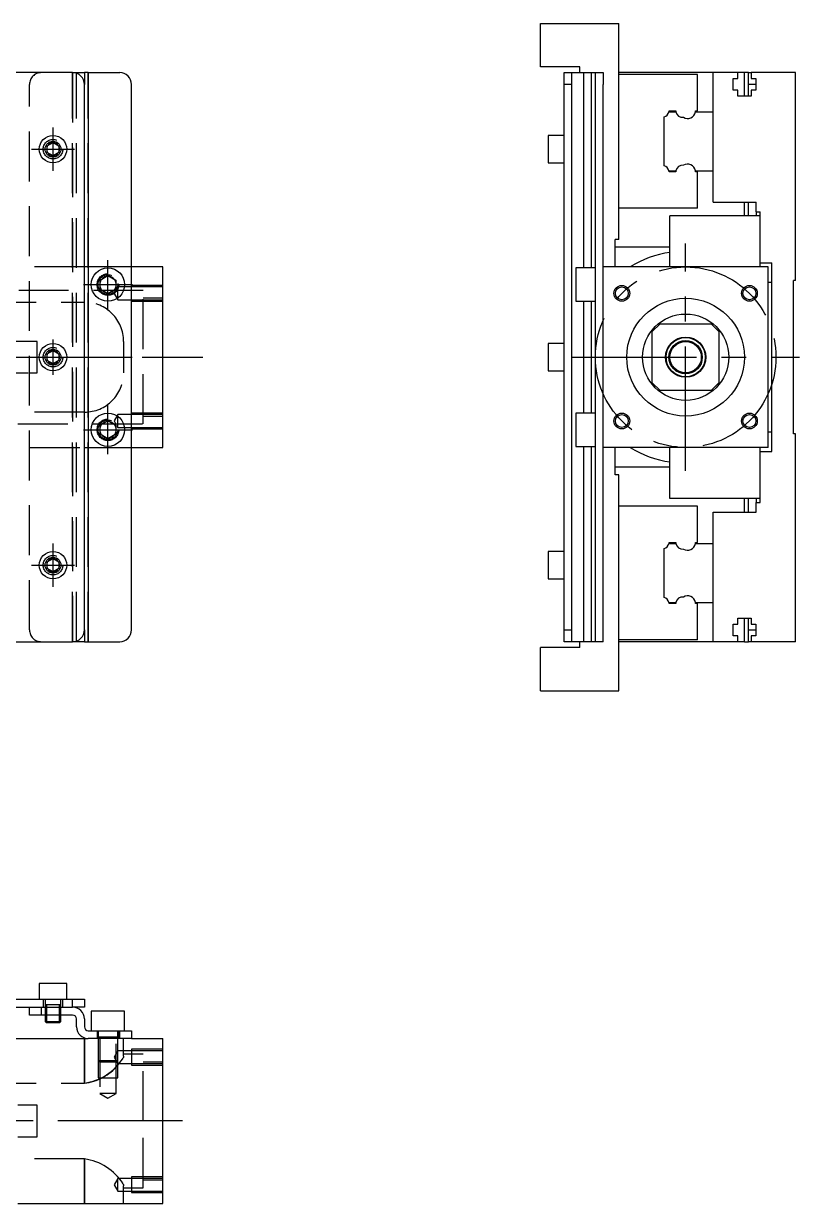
# Model space of a CAD drawing. Extents: x -14 to 556, y -266 to 87.
# Drawn here: x 358.5 to 556.2, y -215.6 to 85 of the extents above; entities that cross this region are included whole.
import ezdxf

# ---------------------------------------------------------------- set-up
doc = ezdxf.new("R2010")
doc.units = 0
doc.linetypes.add('CENTER', pattern=[50.8, 31.75, -6.35, 6.35, -6.35])
doc.linetypes.add('DASHED', pattern=[19.05, 12.7, -6.35])
doc.layers.get('0').update_dxf_attribs({"linetype": 'CONTINUOUS'})
doc.layers.add('CENTER', color=1, linetype='CENTER')

msp = doc.modelspace()

# ---------------------------------------------------------------- linework, layer by layer
at = {"color": 7, "linetype": 'CONTINUOUS'}
for p, q in [((490.25, 74), (490.25, 85)), ((490.25, 85), (510.25, 85)), ((510.25, 30), (510.25, 85)), ((371, 72.5), (3, 72.5)), ((371, 72.5), (374, 72.5)), ((374, 72.5), (374, 69.5)), ((375, 72.5), (374, 72.5)), ((375, 72.5), (375, -72.5)), ((375, 72.5), (383, 72.5)), ((500.25, 74), (490.25, 74)), ((496.25, 69.5), (496.25, 72.5)), ((496.25, 72.5), (506.25, 72.5)), ((498.25, -72.5), (498.25, 72.5)), ((500.25, 72.5), (500.25, 74)), ((501.25, 72.5), (501.25, 22.75)), ((503.25, 22.75), (503.25, 72.5)), ((504.25, 69.5), (504.25, 72.5)), ((506.25, 72.5), (506.25, 69.5)), ((534.25, 72.5), (510.25, 72.5)), ((534.25, 62.5), (534.25, 72.5)), ((540.55, 72.5), (534.25, 72.5)), ((542.25, 72.5), (540.55, 72.5)), ((540.55, 71), (540.55, 72.5)), ((542.25, 66.5), (542.25, 72.5)), ((543.25, 72.5), (542.25, 72.5)), ((543.25, 72.5), (543.95, 72.5)), ((543.25, 69.5), (543.25, 72.5)), ((543.95, 72.5), (543.95, 71)), ((555.25, 72.5), (543.95, 72.5)), ((555.25, 19.5), (555.25, 72.5)), ((374, -69.5), (374, 69.5)), ((386, -69.5), (386, 69.5)), ((498.25, 69.5), (496.25, 69.5)), ((496.25, -69.5), (496.25, 69.5)), ((504.25, -69.5), (504.25, 69.5)), ((506.25, 23), (506.25, 69.5)), ((530.25, 72), (510.25, 72)), ((530.25, 62.8), (530.25, 72)), ((539.4, 71), (540.55, 71)), ((539.4, 68), (539.4, 71)), ((545.1, 69.5), (543.25, 69.5)), ((543.25, 66.5), (543.25, 69.5)), ((543.95, 71), (545.1, 71)), ((545.1, 71), (545.1, 68)), ((540.55, 68), (539.4, 68)), ((540.55, 66.5), (540.55, 68)), ((543.95, 66.5), (540.55, 66.5)), ((543.95, 68), (543.95, 66.5)), ((545.1, 68), (543.95, 68)), ((521.75, 48.752272), (521.75, 61.247728)), ((523.002272, 62.5), (524.77668, 62.5)), ((523.047056, 62.8), (524.75, 62.8)), ((529.727372, 62.5), (534.25, 62.5)), ((529.75, 62.8), (530.25, 62.8)), ((534.25, 47.5), (534.25, 62.5)), ((534.25, 47.5), (534.25, 62.5)), ((364.5, 53.866026), (366, 54.73205)), ((366, 54.73205), (367.5, 53.866026)), ((492.25, 56.5), (492.25, 53)), ((496.25, 56.5), (492.25, 56.5)), ((364.5, 52.133974), (364.5, 53.866026)), ((366, 51.26795), (364.5, 52.133974)), ((367.5, 52.133974), (366, 51.26795)), ((367.5, 53.866026), (367.5, 52.133974)), ((492.25, 53), (492.25, 49.5)), ((492.25, 49.5), (496.25, 49.5)), ((523.002272, 47.5), (524.77668, 47.5)), ((524.75, 47.2), (523.047056, 47.2)), ((529.727372, 47.5), (534.25, 47.5)), ((530.25, 47.2), (529.75, 47.2)), ((530.25, 38), (530.25, 47.2)), ((534.25, 39.5), (534.25, 47.5)), ((534.25, 39.5), (545.25, 39.5)), ((542.25, 36), (542.25, 39.5)), ((543.25, 36), (543.25, 39.5)), ((545.25, 37), (545.25, 39.5)), ((530.25, 38), (510.25, 38)), ((545.25, 37), (546.25, 37)), ((545.25, 37), (545.25, 36)), ((546.25, 36), (546.25, 37)), ((546.25, 36), (523.25, 36)), ((523.25, 23), (523.25, 36)), ((546.25, 24), (546.25, 36)), ((546.25, 24), (546.25, 36)), ((510.25, 30), (509.25, 30)), ((509.25, 23), (509.25, 30)), ((523.25, 28), (509.25, 28)), ((394, 23), (386, 23)), ((394, -23), (394, 23)), ((499.25, 22.75), (499.25, 18.5)), ((504.25, 22.75), (499.25, 22.75)), ((506.25, -23), (506.25, 23)), ((548.25, 23), (506.25, 23)), ((546.25, 23), (546.25, 24)), ((546.25, 24), (549.25, 24)), ((548.25, -23), (548.25, 23)), ((549.25, -24), (549.25, 24)), ((378, 19.6547), (380, 20.809402)), ((378, 17.3453), (378, 19.6547)), ((380, 20.809402), (382, 19.6547)), ((382, 19.6547), (382, 17.3453)), ((499.25, 18.5), (499.25, 14.25)), ((549.25, 19), (548.25, 19)), ((555.25, 19.5), (554.75, 19.5)), ((554.75, -19.5), (554.75, 19.5)), ((380, 16.190598), (378, 17.3453)), ((382, 17.3453), (380, 16.190598)), ((499.25, 14.25), (504.25, 14.25)), ((501.25, 14.25), (501.25, -14.25)), ((503.25, -14.25), (503.25, 14.25)), ((520.75, 8.5), (518.75, 6.5)), ((518.75, -6.5), (518.75, 6.5)), ((520.75, 8.5), (533.75, 8.5)), ((535.75, 6.5), (533.75, 8.5)), ((535.75, 6.5), (535.75, -6.5)), ((492.25, 3.5), (492.25, 0)), ((496.25, 3.5), (492.25, 3.5)), ((364.5, 0.866026), (366, 1.73205)), ((364.5, -0.866026), (364.5, 0.866026)), ((366, 1.73205), (367.5, 0.866026)), ((367.5, 0.866026), (367.5, -0.866026)), ((492.25, 0), (492.25, -3.5)), ((366, -1.73205), (364.5, -0.866026)), ((367.5, -0.866026), (366, -1.73205)), ((492.25, -3.5), (496.25, -3.5)), ((518.75, -6.5), (520.75, -8.5)), ((533.75, -8.5), (520.75, -8.5)), ((533.75, -8.5), (535.75, -6.5)), ((499.25, -14.25), (499.25, -18.5)), ((504.25, -14.25), (499.25, -14.25)), ((378, -17.3453), (380, -16.190598)), ((378, -19.6547), (378, -17.3453)), ((380, -16.190598), (382, -17.3453)), ((382, -17.3453), (382, -19.6547)), ((380, -20.809402), (378, -19.6547)), ((382, -19.6547), (380, -20.809402)), ((499.25, -18.5), (499.25, -22.75)), ((548.25, -19), (549.25, -19)), ((555.25, -19.5), (554.75, -19.5)), ((555.25, -72.5), (555.25, -19.5)), ((386, -23), (394, -23)), ((499.25, -22.75), (504.25, -22.75)), ((501.25, -22.75), (501.25, -72.5)), ((503.25, -72.5), (503.25, -22.75)), ((548.25, -23), (506.25, -23)), ((506.25, -72.5), (506.25, -23)), ((509.25, -30), (509.25, -23)), ((523.25, -36), (523.25, -23)), ((546.25, -24), (546.25, -23)), ((546.25, -36), (546.25, -24)), ((546.25, -36), (546.25, -24)), ((546.25, -24), (549.25, -24)), ((523.25, -28), (509.25, -28)), ((510.25, -30), (509.25, -30)), ((510.25, -85), (510.25, -30)), ((546.25, -36), (523.25, -36)), ((542.25, -39.5), (542.25, -36)), ((543.25, -39.5), (543.25, -36)), ((545.25, -36), (545.25, -37)), ((546.25, -37), (546.25, -36)), ((530.25, -38), (510.25, -38)), ((530.25, -47.2), (530.25, -38)), ((545.25, -39.5), (545.25, -37)), ((545.25, -37), (546.25, -37)), ((534.25, -39.5), (545.25, -39.5)), ((534.25, -47.5), (534.25, -39.5)), ((523.002272, -47.5), (524.77668, -47.5)), ((523.047056, -47.2), (524.75, -47.2)), ((529.727372, -47.5), (534.25, -47.5)), ((529.75, -47.2), (530.25, -47.2)), ((534.25, -62.5), (534.25, -47.5)), ((534.25, -62.5), (534.25, -47.5)), ((492.25, -49.5), (492.25, -53)), ((496.25, -49.5), (492.25, -49.5)), ((521.75, -61.247728), (521.75, -48.752272)), ((364.5, -52.133974), (366, -51.26795)), ((364.5, -53.866026), (364.5, -52.133974)), ((366, -54.73205), (364.5, -53.866026)), ((366, -51.26795), (367.5, -52.133974)), ((367.5, -53.866026), (366, -54.73205)), ((367.5, -52.133974), (367.5, -53.866026)), ((492.25, -53), (492.25, -56.5)), ((492.25, -56.5), (496.25, -56.5)), ((523.002272, -62.5), (524.77668, -62.5)), ((524.75, -62.8), (523.047056, -62.8)), ((529.727372, -62.5), (534.25, -62.5)), ((530.25, -62.8), (529.75, -62.8)), ((530.25, -72), (530.25, -62.8)), ((534.25, -72.5), (534.25, -62.5)), ((539.4, -68), (540.55, -68)), ((539.4, -71), (539.4, -68)), ((540.55, -66.5), (543.95, -66.5)), ((540.55, -68), (540.55, -66.5)), ((542.25, -72.5), (542.25, -66.5)), ((543.25, -69.5), (543.25, -66.5)), ((543.95, -66.5), (543.95, -68)), ((543.95, -68), (545.1, -68)), ((545.1, -68), (545.1, -71)), ((374, -69.5), (374, -72.5)), ((496.25, -69.5), (498.25, -69.5)), ((496.25, -72.5), (496.25, -69.5)), ((504.25, -72.5), (504.25, -69.5)), ((530.25, -72), (510.25, -72)), ((540.55, -71), (539.4, -71)), ((540.55, -72.5), (540.55, -71)), ((543.25, -69.5), (545.1, -69.5)), ((543.25, -72.5), (543.25, -69.5)), ((543.95, -71), (543.95, -72.5)), ((545.1, -71), (543.95, -71)), ((3, -72.5), (371, -72.5)), ((374, -72.5), (371, -72.5)), ((374, -72.5), (375, -72.5)), ((375, -72.5), (383, -72.5)), ((490.25, -85), (490.25, -74)), ((500.25, -74), (490.25, -74)), ((506.25, -72.5), (496.25, -72.5)), ((500.25, -74), (500.25, -72.5)), ((534.25, -72.5), (510.25, -72.5)), ((540.55, -72.5), (534.25, -72.5)), ((542.25, -72.5), (540.55, -72.5)), ((542.25, -72.5), (543.25, -72.5)), ((543.95, -72.5), (543.25, -72.5)), ((555.25, -72.5), (543.95, -72.5)), ((490.25, -85), (510.25, -85)), ((369.5, -159.63), (362.5, -159.63)), ((362.5, -159.63), (362.5, -163.63)), ((369.5, -163.63), (369.5, -159.63)), ((237, -163.63), (371, -163.63)), ((371, -165.63), (371, -163.63)), ((371, -163.63), (374, -163.63)), ((374, -163.63), (374, -165.63)), ((237, -165.63), (363, -165.63)), ((360, -167.63), (360, -165.63)), ((363, -167.63), (360, -167.63)), ((363, -165.63), (371, -165.63)), ((363, -165.63), (363, -167.63)), ((363, -165.63), (371, -165.63)), ((371, -167.63), (363, -167.63)), ((364, -167.63), (364, -169.28)), ((364.35, -167.63), (364.35, -169.63)), ((367.65, -169.63), (367.65, -167.63)), ((368, -169.28), (368, -167.63)), ((374, -165.63), (371, -165.63)), ((384.25, -166.63), (375.75, -166.63)), ((375.75, -166.63), (375.75, -171.63)), ((384.25, -171.63), (384.25, -166.63)), ((364, -169.28), (368, -169.28)), ((364, -169.28), (364.35, -169.63)), ((367.65, -169.63), (364.35, -169.63)), ((367.65, -169.63), (368, -169.28)), ((372, -170.63), (372, -168.63)), ((374, -168.63), (374, -170.63)), ((322, -173.63), (375, -173.63)), ((375, -171.63), (383, -171.63)), ((383, -173.63), (375, -173.63)), ((383, -173.63), (383, -171.63)), ((383, -171.63), (386, -171.63)), ((386, -173.63), (383, -173.63)), ((386, -171.63), (386, -173.63)), ((386, -173.63), (394, -173.63)), ((394, -215.63), (394, -173.63)), ((357, -215.63), (394, -215.63))]:
    msp.add_line(p, q, dxfattribs=at)
at = {"color": 3, "linetype": 'DASHED'}
for p, q in [((371, -72.5), (371, 72.5)), ((371, 72.5), (371, -72.5)), ((372, -72.5), (372, 72.5)), ((375, -72.5), (375, 72.5)), ((360, -69.5), (360, 69.5)), ((364, 53), (364.030168, 53.346066)), ((374, 23), (322, 23)), ((386, 23), (374, 23)), ((382.483582, 18.786038), (382.5, 18.5)), ((394, 18.26345), (386, 18.26345)), ((389, 17), (338, 17)), ((381.90257, 16.878676), (381.547372, 16.263456)), ((381.547372, 16.263456), (382.5, 14.613456)), ((382.5, 17.913456), (382.355836, 17.663756)), ((382.5, 14.613456), (382.5, 17.913456)), ((386, 17.913456), (382.5, 17.913456)), ((394, 17.913456), (386, 17.913456)), ((389, -17), (389, 17)), ((349, 14), (374, 14)), ((382.5, 14.613456), (386, 14.613456)), ((386, 14.613456), (394, 14.613456)), ((386, 14.26346), (394, 14.26346)), ((394, 15), (389, 15)), ((360, 4), (347, 4)), ((362, 4), (360, 4)), ((362, 0), (362, 4)), ((384, 4), (384, -4)), ((362, -4), (362, 0)), ((367.973226, 0.326156), (368, 0)), ((522.25, 0), (522.275768, -0.506976)), ((347, -4), (360, -4)), ((360, -4), (362, -4)), ((374, -14), (349, -14)), ((382.5, -14.613456), (381.547372, -16.263456)), ((382.5, -17.913456), (382.5, -14.613456)), ((386, -14.613456), (382.5, -14.613456)), ((394, -14.26346), (386, -14.26346)), ((394, -14.613456), (386, -14.613456)), ((389, -15), (394, -15)), ((338, -17), (389, -17)), ((381.547372, -16.263456), (381.90364, -16.880528)), ((382.355326, -17.662872), (382.5, -17.913456)), ((382.5, -17.913456), (386, -17.913456)), ((386, -17.913456), (394, -17.913456)), ((377.5, -18.5), (377.52689, -18.134318)), ((386, -18.26345), (394, -18.26345)), ((322, -23), (374, -23)), ((374, -23), (386, -23)), ((367.973226, -52.673844), (368, -53)), ((363.5, -163.63), (363.5, -165.63)), ((368.000006, -165.03), (363.999994, -165.03)), ((364, -163.63), (364, -167.63)), ((364.35, -165.03), (364.35, -167.63)), ((367.65, -167.63), (367.65, -165.03)), ((368, -167.63), (368, -163.63)), ((368.5, -165.63), (368.5, -163.63)), ((374, -173.63), (374, -184.98635)), ((374, -184.98635), (374, -173.63)), ((377.25, -171.63), (377.25, -173.63)), ((382.500006, -173.23), (377.499994, -173.23)), ((377.5, -171.63), (377.5, -179.23)), ((377.9, -173.23), (377.9, -187.63)), ((382.1, -187.63), (382.1, -173.23)), ((382.499994, -179.230006), (382.499994, -171.63)), ((382.5, -179.23), (382.5, -171.63)), ((382.75, -173.63), (382.75, -171.63)), ((384, -178.107288), (384, -173.63)), ((382.5, -176.716544), (381.547372, -178.366544)), ((386, -176.716544), (382.5, -176.716544)), ((386, -176.36655), (386, -180.36654)), ((394, -176.36655), (386, -176.36655)), ((394, -176.716544), (386, -176.716544)), ((377.5, -179.23), (382.5, -179.23)), ((377.5, -179.23), (377.9, -179.63)), ((377.500006, -179.230006), (377.500006, -183.63)), ((382.1, -179.63), (377.9, -179.63)), ((381.547372, -178.366544), (382.5, -180.016544)), ((382.1, -179.63), (382.5, -179.23)), ((382.499994, -183.63), (382.499994, -179.230006)), ((382.5, -180.016544), (386, -180.016544)), ((383.966794, -178.32572), (383.869504, -178.582408)), ((384, -178.107288), (383.966794, -178.32572)), ((389, -177.63), (384, -177.63)), ((386, -180.016544), (394, -180.016544)), ((386, -180.36654), (394, -180.36654)), ((389, -194.63), (389, -177.63)), ((394, -179.63), (389, -179.63)), ((349, -184.98635), (374, -184.98635)), ((377.500006, -183.63), (382.499994, -183.63)), ((382.1, -187.63), (377.9, -187.63)), ((377.9, -187.63), (380, -188.842436)), ((380, -188.842436), (382.1, -187.63)), ((362, -190.63), (357, -190.63)), ((362, -198.63), (362, -190.63)), ((389, -211.63), (389, -194.63)), ((357, -198.63), (362, -198.63)), ((374, -204.27365), (349, -204.27365)), ((374, -204.27365), (374, -215.63)), ((374, -215.63), (374, -204.27365)), ((382.5, -209.243456), (381.547372, -210.893456)), ((382.5, -212.543456), (382.5, -209.243456)), ((386, -209.243456), (382.5, -209.243456)), ((386, -208.89346), (386, -212.89345)), ((394, -208.89346), (386, -208.89346)), ((394, -209.243456), (386, -209.243456)), ((389, -209.63), (394, -209.63)), ((381.547372, -210.893456), (382.5, -212.543456)), ((382.5, -212.543456), (386, -212.543456)), ((383.848666, -210.634094), (383.961422, -210.915508)), ((383.961422, -210.915508), (384, -211.152712)), ((384, -215.63), (384, -211.152712)), ((384, -211.63), (389, -211.63)), ((386, -212.543456), (394, -212.543456)), ((386, -212.89345), (394, -212.89345))]:
    msp.add_line(p, q, dxfattribs=at)
at = {"color": 1, "linetype": 'CENTER'}
for p, q in [((366, 47.5), (366, 58.5)), ((360.5, 53), (371.5, 53)), ((527.25, -29), (527.25, 29)), ((380, 12.25), (380, 24.75)), ((373.75, 18.5), (386.25, 18.5)), ((366, -4.5), (366, 4.5)), ((361.5, 0), (370.5, 0)), ((498.25, 0), (556.25, 0)), ((380, -24.75), (380, -12.25)), ((373.75, -18.5), (386.25, -18.5)), ((366, -58.5), (366, -47.5)), ((360.5, -53), (371.5, -53))]:
    msp.add_line(p, q, dxfattribs=at)
at = {"color": 7, "linetype": 'CONTINUOUS'}
for centre, radius in [((366, 53), 3.5), ((380, 18.5), 4.25), ((510.986544, 16.263456), 1.65), ((543.513456, 16.263456), 1.65), ((527.25, 0), 15), ((527.25, 0), 11), ((366, 0), 3.5), ((527.25, 0), 5.125), ((527.25, 0), 5), ((527.25, 0), 4.25), ((527.25, 0), 4), ((380, -18.5), 4.25), ((510.986544, -16.263456), 1.65), ((543.513456, -16.263456), 1.65), ((366, -53), 3.5)]:
    msp.add_circle(centre, radius, dxfattribs=at)
at = {"color": 3, "linetype": 'DASHED'}
for centre, radius in [((366, 53), 2.5), ((366, 53), 2), ((380, 18.5), 2.75), ((380, 18.5), 2.5), ((366, 0), 2.5), ((366, 0), 2), ((380, -18.5), 2.75), ((380, -18.5), 2.5), ((366, -53), 2.5), ((366, -53), 2)]:
    msp.add_circle(centre, radius, dxfattribs=at)
at = {"color": 1, "linetype": 'CENTER'}
msp.add_circle((527.25, 0), 23, dxfattribs=at)
at = {"color": 3, "linetype": 'CONTINUOUS'}
for centre in [(510.986544, 16.263456), (543.513456, 16.263456), (510.986544, -16.263456), (543.513456, -16.263456)]:
    msp.add_circle(centre, 2, dxfattribs=at)
at = {"color": 3, "linetype": 'DASHED'}
for centre, radius, start, end in [((363, 69.5), 3, 90, 180), ((374, 4), 10, 0, 90), ((374, -4), 10, 270, 0), ((363, -69.5), 3, 180, 270), ((372.02589, -171.136712), 13.989624, 278.11222382, 327.84375684), ((372.73855, -172.515072), 12.534912, 275.775732, 321.159403), ((372.003613, -218.170083), 14.039103, 32.46509038, 81.82472024)]:
    msp.add_arc(centre, radius, start, end, dxfattribs=at)
at = {"color": 7, "linetype": 'CONTINUOUS'}
for centre, radius, start, end in [((371, 69.5), 3, 0, 90), ((383, 69.5), 3, 0, 90), ((521.35, 62.9), 1.7, 283.608961, 346.391039), ((521.35, 62.9), 1.7, 346.391039, 356.627713), ((526.45, 62.8), 1.7, 180, 190.164249), ((526.45, 62.8), 1.7, 190.164249, 277.540197), ((527.75, 62.8), 2, 237.42103, 351.373073), ((527.75, 62.8), 2, 351.373073, 0), ((366, 53), 1.65, 95.380023, 144.619977), ((366, 53), 1.65, 84.619977, 95.380023), ((366, 53), 1.65, 35.380023, 84.619977), ((366, 53), 1.65, 155.380023, 180), ((366, 53), 1.65, 180, 204.619977), ((366, 53), 1.65, 144.619977, 155.380023), ((366, 53), 1.65, 204.619977, 215.380023), ((366, 53), 1.65, 215.380023, 264.619977), ((366, 53), 1.65, 264.619977, 275.380023), ((366, 53), 1.65, 275.380023, 324.619977), ((366, 53), 1.65, 24.619977, 35.380023), ((366, 53), 1.65, 324.619977, 335.380023), ((366, 53), 1.65, 335.380023, 24.619977), ((521.35, 47.1), 1.7, 13.608961, 76.391039), ((526.45, 47.2), 1.7, 82.459803, 169.835751), ((527.75, 47.2), 2, 8.626927, 122.57897), ((521.35, 47.1), 1.7, 3.372287, 13.608961), ((526.45, 47.2), 1.7, 169.835751, 180), ((527.75, 47.2), 2, 0, 8.626927), ((527.25, 0), 27, 98.519624, 121.586338), ((380, 18.5), 2.1, 162.24721, 180), ((380, 18.5), 2.1, 180, 197.75279), ((380, 18.5), 2.1, 137.75279, 162.24721), ((380, 18.5), 2.1, 102.24721, 137.75279), ((380, 18.5), 2.1, 77.75279, 102.24721), ((380, 18.5), 2.1, 42.24721, 77.75279), ((380, 18.5), 2.1, 17.75279, 42.24721), ((380, 18.5), 2.1, 342.24721, 17.75279), ((380, 18.5), 2.1, 197.75279, 222.24721), ((380, 18.5), 2.1, 222.24721, 257.75279), ((380, 18.5), 2.1, 257.75279, 282.24721), ((380, 18.5), 2.1, 282.24721, 317.75279), ((380, 18.5), 2.1, 317.75279, 342.24721), ((366, 0), 1.65, 155.380023, 180), ((366, 0), 1.65, 180, 204.619977), ((366, 0), 1.65, 144.619977, 155.380023), ((366, 0), 1.65, 95.380023, 144.619977), ((366, 0), 1.65, 84.619977, 95.380023), ((366, 0), 1.65, 35.380023, 84.619977), ((366, 0), 1.65, 24.619977, 35.380023), ((366, 0), 1.65, 335.380023, 24.619977), ((366, 0), 1.65, 204.619977, 215.380023), ((366, 0), 1.65, 215.380023, 264.619977), ((366, 0), 1.65, 264.619977, 275.380023), ((366, 0), 1.65, 275.380023, 324.619977), ((366, 0), 1.65, 324.619977, 335.380023), ((380, -18.5), 2.1, 162.24721, 180), ((380, -18.5), 2.1, 137.75279, 162.24721), ((380, -18.5), 2.1, 102.24721, 137.75279), ((380, -18.5), 2.1, 77.75279, 102.24721), ((380, -18.5), 2.1, 42.24721, 77.75279), ((380, -18.5), 2.1, 17.75279, 42.24721), ((380, -18.5), 2.1, 342.24721, 17.75279), ((380, -18.5), 2.1, 180, 197.75279), ((380, -18.5), 2.1, 197.75279, 222.24721), ((380, -18.5), 2.1, 222.24721, 257.75279), ((380, -18.5), 2.1, 257.75279, 282.24721), ((380, -18.5), 2.1, 282.24721, 317.75279), ((380, -18.5), 2.1, 317.75279, 342.24721), ((527.25, 0), 27, 238.413662, 261.480376), ((521.35, -47.1), 1.7, 283.608961, 346.391039), ((521.35, -47.1), 1.7, 346.391039, 356.627713), ((526.45, -47.2), 1.7, 180, 190.164249), ((526.45, -47.2), 1.7, 190.164249, 277.540197), ((527.75, -47.2), 2, 237.42103, 351.373073), ((527.75, -47.2), 2, 351.373073, 0), ((366, -53), 1.65, 155.380023, 180), ((366, -53), 1.65, 180, 204.619977), ((366, -53), 1.65, 144.619977, 155.380023), ((366, -53), 1.65, 204.619977, 215.380023), ((366, -53), 1.65, 95.380023, 144.619977), ((366, -53), 1.65, 215.380023, 264.619977), ((366, -53), 1.65, 84.619977, 95.380023), ((366, -53), 1.65, 35.380023, 84.619977), ((366, -53), 1.65, 275.380023, 324.619977), ((366, -53), 1.65, 24.619977, 35.380023), ((366, -53), 1.65, 324.619977, 335.380023), ((366, -53), 1.65, 335.380023, 24.619977), ((366, -53), 1.65, 264.619977, 275.380023), ((521.35, -62.9), 1.7, 13.608961, 76.391039), ((521.35, -62.9), 1.7, 3.372287, 13.608961), ((526.45, -62.8), 1.7, 169.835751, 180), ((526.45, -62.8), 1.7, 82.459803, 169.835751), ((527.75, -62.8), 2, 8.626927, 122.57897), ((527.75, -62.8), 2, 0, 8.626927), ((371, -69.5), 3, 270, 0), ((383, -69.5), 3, 270, 0), ((371, -168.63), 3, 0, 90), ((371, -168.63), 1, 0, 90), ((375, -170.63), 3, 180, 270), ((375, -170.63), 1, 180, 270)]:
    msp.add_arc(centre, radius, start, end, dxfattribs=at)
at = {"layer": 'CENTER', "color": 1, "linetype": 'CENTER'}
for p, q in [((-13.881395, 0), (404.180498, 0)), ((-5, 0), (399, 0)), ((399, -194.63), (-5, -194.63))]:
    msp.add_line(p, q, dxfattribs=at)

doc.saveas('drawing.dxf')
